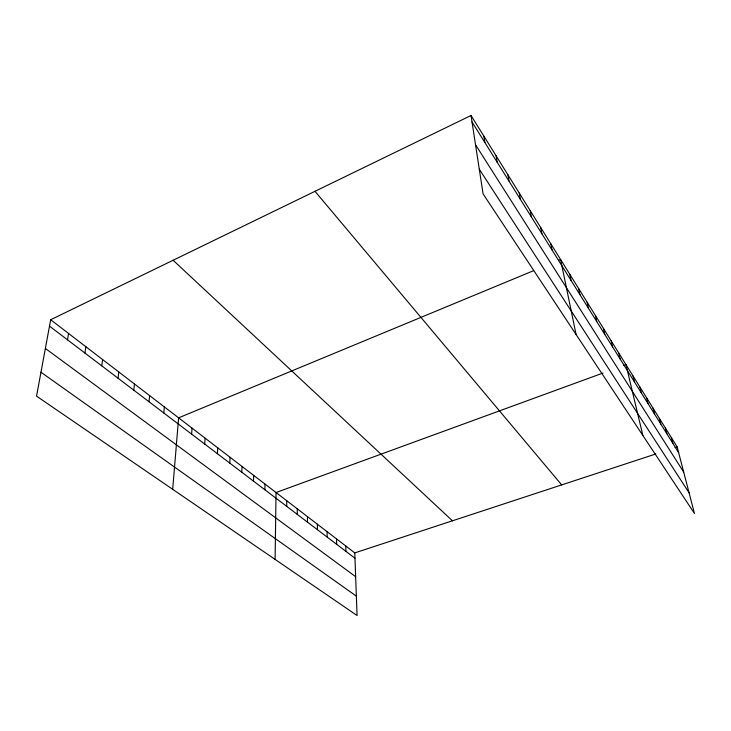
<?xml version="1.0" encoding="UTF-8"?>
<svg xmlns="http://www.w3.org/2000/svg" width="731" height="731" viewBox="0 0 731 731"><rect width="100%" height="100%" fill="white"/><g stroke="black" fill="none" stroke-linecap="round" stroke-linejoin="round"><path stroke-width="1.1" d="M297.243 514.359L297.243 508.785M286.744 506.382L286.78 500.762M275.094 559.398L276.035 492.53L603.02 373.038M264.878 489.77L265.006 484.068M253.502 481.126L253.675 475.378M241.806 472.244L242.025 466.451M229.79 463.107L230.055 457.277M217.418 453.713L217.737 447.838M204.698 444.046L205.073 438.125M191.604 434.095L192.034 428.128M172.69 489.313L178.611 417.84L533.511 270.717M163.79 412.969L164.356 406.911M149.014 401.748L149.654 395.635M133.764 390.162L134.486 384.003M118.011 378.192L118.815 371.988M101.737 365.829L102.623 359.579M84.915 353.046L85.892 346.75M67.508 339.824L68.586 333.482M50.677 319.749L36.55 396.138L357.066 615.511L354.773 552.892L50.677 319.749L471.029 115.489L677.162 446.952L694.45 513.464L483.09 193.916L471.029 115.489M558.493 260.355L560.586 259.496L576.092 334.515M623.881 365.418L625.974 364.65L642.86 435.457M354.773 552.892L655.817 453.969M675.015 447.655L677.162 446.952M40.973 372.243L356.353 596.14M45.368 348.459L355.641 576.668M49.498 326.136L354.964 558.21M173.11 260.254L452.443 520.792M314.997 191.312L561.682 484.9M479.289 169.19L689.086 492.813M475.534 144.756L683.704 472.125M472.034 121.986L678.615 452.571M671.378 437.659L672.84 443.315M665.438 428.101L666.891 433.803M659.325 418.278L660.778 424.017M653.039 408.163L654.483 413.956M646.569 397.765L648.013 403.594M639.908 387.055L641.343 392.922M633.046 376.017L634.471 381.929M618.691 352.936L620.098 358.93M611.171 340.838L612.569 346.878M603.413 328.365L604.802 334.442M595.399 315.49L596.77 321.603M587.13 302.177L588.482 308.336M578.577 288.425L579.911 294.62M569.732 274.207L571.048 280.439M550.818 243.788L552.088 250.093M540.684 227.496L541.927 233.838M530.176 210.592L531.382 216.961M519.257 193.039L520.435 199.444M507.908 174.8L509.05 181.224M496.111 155.822L497.208 162.273M483.831 136.067L484.881 142.545M345.763 545.984L345.927 551.348M336.534 538.911L336.671 544.312M327.077 531.665L327.186 537.102M317.382 524.228L317.455 529.719M307.44 516.607L307.477 522.135"/></g></svg>
